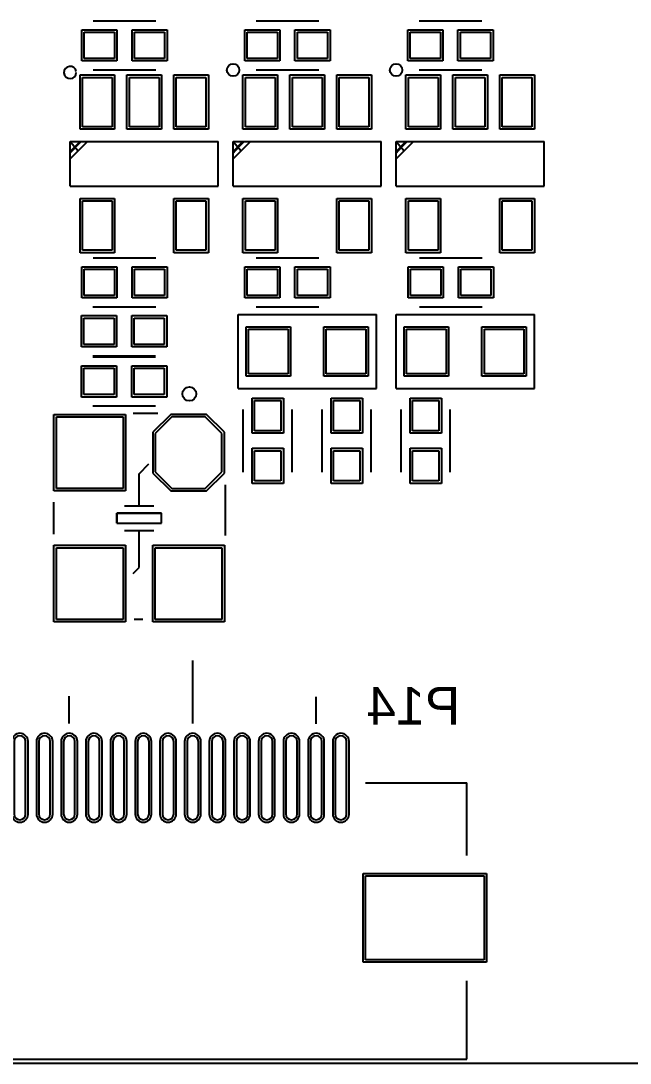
# Model space of a CAD drawing. Header units: inches. Extents: x -5 to 125, y -8 to 83.
# Drawn here: x 48.51 to 60.85, y 0 to 21.11 of the extents above; entities that cross this region are included whole.
import ezdxf

# ---------------------------------------------------------------- set-up
doc = ezdxf.new("R2010")
doc.units = ezdxf.units.IN
for name, color, linetype in [('Bottom Overlay', 54, 'Continuous'), ('Bottom Paste', 16, 'Continuous'), ('Bottom Solder', 6, 'Continuous'), ('Keep-Out Layer', 6, 'Continuous')]:
    doc.layers.add(name, color=color, linetype=linetype)
doc.styles.add('Arial', font='', dxfattribs={"height": 0.2})
doc.styles.get('Arial').set_extended_font_data('Arial')

# ---------------------------------------------------------------- blocks, each defined once
blk = doc.blocks.new('C________3225_B_81')
at = {"layer": 'Bottom Overlay'}
for p, q in [((0.35, 1.75), (-0.675, 1.75)), ((0.1, 0.45), (-0.1, 0.45)), ((-0.1, -0.45), (-0.1, 0.45)), ((0.1, 0.45), (-0.1, 0.45)), ((-0.1, 0.45), (-0.1, -0.45)), ((0.1, -0.45), (0.1, 0.45)), ((0.1, -0.45), (0.1, 0.45)), ((-2.125, -0.125), (-2.125, 0.375)), ((-0.25, -0.3), (-0.25, 0.3)), ((0.25, -0.3), (0.25, 0.3)), ((-0.9, 0), (-1.098, 0.198)), ((2.045, -0.102), (2.045, 0.076)), ((-0.25, 0), (-0.9, 0)), ((1, 0), (0.25, 0)), ((1.124, -0.124), (1, 0)), ((0.1, -0.45), (-0.1, -0.45)), ((-0.1, -0.45), (0.1, -0.45)), ((0.325, -1.725), (-0.325, -1.725))]:
    blk.add_line(p, q, dxfattribs=at)
blk.add_circle((-2.515, 1.016), 0.141, dxfattribs=at)
at = {"layer": 'Bottom Paste'}
for p, q in [((-1.713, 1.675), (-2.05, 1.338)), ((-0.938, 1.675), (-1.713, 1.675)), ((-0.6, 1.338), (-0.938, 1.675)), ((0.6, 0.325), (0.6, 1.675)), ((0.6, 1.675), (2.05, 1.675)), ((2.05, 1.675), (2.05, 0.325)), ((-2.05, 1.338), (-2.05, 0.663)), ((-0.6, 0.663), (-0.6, 1.338)), ((-2.05, 0.663), (-1.713, 0.325)), ((-0.938, 0.325), (-0.6, 0.663)), ((-1.713, 0.325), (-0.938, 0.325)), ((2.05, 0.325), (0.6, 0.325)), ((-2.05, -1.675), (-2.05, -0.325)), ((-2.05, -0.325), (-0.6, -0.325)), ((-0.6, -0.325), (-0.6, -1.675)), ((0.6, -1.675), (0.6, -0.325)), ((0.6, -0.325), (2.05, -0.325)), ((2.05, -0.325), (2.05, -1.675)), ((-0.6, -1.675), (-2.05, -1.675)), ((2.05, -1.675), (0.6, -1.675))]:
    blk.add_line(p, q, dxfattribs=at)
at = {"layer": 'Bottom Solder'}
for p, q in [((-1.738, 1.725), (-2.1, 1.363)), ((-0.913, 1.725), (-1.738, 1.725)), ((-0.55, 1.363), (-0.913, 1.725)), ((0.55, 0.275), (0.55, 1.725)), ((0.55, 1.725), (2.1, 1.725)), ((2.1, 1.725), (2.1, 0.275)), ((-2.1, 1.363), (-2.1, 0.638)), ((-0.55, 0.638), (-0.55, 1.363)), ((-2.1, 0.638), (-1.738, 0.275)), ((-0.913, 0.275), (-0.55, 0.638)), ((-1.738, 0.275), (-0.913, 0.275)), ((2.1, 0.275), (0.55, 0.275)), ((-2.1, -1.725), (-2.1, -0.275)), ((-2.1, -0.275), (-0.55, -0.275)), ((-0.55, -0.275), (-0.55, -1.725)), ((0.55, -1.725), (0.55, -0.275)), ((0.55, -0.275), (2.1, -0.275)), ((2.1, -0.275), (2.1, -1.725)), ((-0.55, -1.725), (-2.1, -1.725)), ((2.1, -1.725), (0.55, -1.725))]:
    blk.add_line(p, q, dxfattribs=at)
blk = doc.blocks.new('SOT_235_B_90')
at = {"layer": 'Bottom Overlay'}
for p, q in [((0.45, 1.5), (-0.45, 1.5)), ((-0.45, -1.5), (-0.45, 1.5)), ((0.45, -1.5), (0.45, 1.5)), ((-0.1, -1.5), (-0.45, -1.15)), ((-0.225, -1.5), (-0.45, -1.275)), ((-0.45, -1.5), (-0.45, -1.275)), ((-0.225, -1.5), (-0.45, -1.3)), ((-0.25, -1.5), (-0.45, -1.3)), ((-0.45, -1.5), (-0.265, -1.335)), ((0.45, -1.5), (-0.45, -1.5)), ((-0.025, -1.5), (-0.1, -1.5))]:
    blk.add_line(p, q, dxfattribs=at)
blk.add_arc((-1.85, -1.5), 0.125, 99.4623, 90, dxfattribs=at)
at = {"layer": 'Bottom Paste'}
for p, q in [((-1.75, 0.65), (-1.75, 1.25)), ((-1.75, 1.25), (-0.75, 1.25)), ((-0.75, 1.25), (-0.75, 0.65)), ((0.75, 0.65), (0.75, 1.25)), ((0.75, 1.25), (1.75, 1.25)), ((1.75, 1.25), (1.75, 0.65)), ((-0.75, 0.65), (-1.75, 0.65)), ((1.75, 0.65), (0.75, 0.65)), ((-1.75, -0.3), (-1.75, 0.3)), ((-1.75, 0.3), (-0.75, 0.3)), ((-0.75, 0.3), (-0.75, -0.3)), ((-0.75, -0.3), (-1.75, -0.3)), ((-1.75, -1.25), (-1.75, -0.65)), ((-1.75, -0.65), (-0.75, -0.65)), ((-0.75, -0.65), (-0.75, -1.25)), ((0.75, -1.25), (0.75, -0.65)), ((0.75, -0.65), (1.75, -0.65)), ((1.75, -0.65), (1.75, -1.25)), ((-0.75, -1.25), (-1.75, -1.25)), ((1.75, -1.25), (0.75, -1.25))]:
    blk.add_line(p, q, dxfattribs=at)
at = {"layer": 'Bottom Solder'}
for p, q in [((-1.8, 0.6), (-1.8, 1.3)), ((-1.8, 1.3), (-0.7, 1.3)), ((-0.7, 1.3), (-0.7, 0.6)), ((0.7, 0.6), (0.7, 1.3)), ((0.7, 1.3), (1.8, 1.3)), ((1.8, 1.3), (1.8, 0.6)), ((-0.7, 0.6), (-1.8, 0.6)), ((1.8, 0.6), (0.7, 0.6)), ((-1.8, -0.35), (-1.8, 0.35)), ((-1.8, 0.35), (-0.7, 0.35)), ((-0.7, 0.35), (-0.7, -0.35)), ((-0.7, -0.35), (-1.8, -0.35)), ((-1.8, -1.3), (-1.8, -0.6)), ((-1.8, -0.6), (-0.7, -0.6)), ((-0.7, -0.6), (-0.7, -1.3)), ((0.7, -1.3), (0.7, -0.6)), ((0.7, -0.6), (1.8, -0.6)), ((1.8, -0.6), (1.8, -1.3)), ((-0.7, -1.3), (-1.8, -1.3)), ((1.8, -1.3), (0.7, -1.3))]:
    blk.add_line(p, q, dxfattribs=at)
blk = doc.blocks.new('SOT_235_B_91')
at = {"layer": 'Bottom Overlay'}
for p, q in [((0.45, 1.5), (-0.45, 1.5)), ((-0.45, -1.5), (-0.45, 1.5)), ((0.45, -1.5), (0.45, 1.5)), ((-0.1, -1.5), (-0.45, -1.15)), ((-0.225, -1.5), (-0.45, -1.275)), ((-0.45, -1.5), (-0.45, -1.275)), ((-0.225, -1.5), (-0.45, -1.3)), ((-0.25, -1.5), (-0.45, -1.3)), ((-0.45, -1.5), (-0.265, -1.335)), ((0.45, -1.5), (-0.45, -1.5)), ((-0.025, -1.5), (-0.1, -1.5))]:
    blk.add_line(p, q, dxfattribs=at)
blk.add_circle((-1.9, -1.5), 0.125, dxfattribs=at)
at = {"layer": 'Bottom Paste'}
for p, q in [((-1.75, 0.65), (-1.75, 1.25)), ((-1.75, 1.25), (-0.75, 1.25)), ((-0.75, 1.25), (-0.75, 0.65)), ((0.75, 0.65), (0.75, 1.25)), ((0.75, 1.25), (1.75, 1.25)), ((1.75, 1.25), (1.75, 0.65)), ((-0.75, 0.65), (-1.75, 0.65)), ((1.75, 0.65), (0.75, 0.65)), ((-1.75, -0.3), (-1.75, 0.3)), ((-1.75, 0.3), (-0.75, 0.3)), ((-0.75, 0.3), (-0.75, -0.3)), ((-0.75, -0.3), (-1.75, -0.3)), ((-1.75, -1.25), (-1.75, -0.65)), ((-1.75, -0.65), (-0.75, -0.65)), ((-0.75, -0.65), (-0.75, -1.25)), ((0.75, -1.25), (0.75, -0.65)), ((0.75, -0.65), (1.75, -0.65)), ((1.75, -0.65), (1.75, -1.25)), ((-0.75, -1.25), (-1.75, -1.25)), ((1.75, -1.25), (0.75, -1.25))]:
    blk.add_line(p, q, dxfattribs=at)
at = {"layer": 'Bottom Solder'}
for p, q in [((-1.8, 0.6), (-1.8, 1.3)), ((-1.8, 1.3), (-0.7, 1.3)), ((-0.7, 1.3), (-0.7, 0.6)), ((0.7, 0.6), (0.7, 1.3)), ((0.7, 1.3), (1.8, 1.3)), ((1.8, 1.3), (1.8, 0.6)), ((-0.7, 0.6), (-1.8, 0.6)), ((1.8, 0.6), (0.7, 0.6)), ((-1.8, -0.35), (-1.8, 0.35)), ((-1.8, 0.35), (-0.7, 0.35)), ((-0.7, 0.35), (-0.7, -0.35)), ((-0.7, -0.35), (-1.8, -0.35)), ((-1.8, -1.3), (-1.8, -0.6)), ((-1.8, -0.6), (-0.7, -0.6)), ((-0.7, -0.6), (-0.7, -1.3)), ((0.7, -1.3), (0.7, -0.6)), ((0.7, -0.6), (1.8, -0.6)), ((1.8, -0.6), (1.8, -1.3)), ((-0.7, -1.3), (-1.8, -1.3)), ((1.8, -1.3), (0.7, -1.3))]:
    blk.add_line(p, q, dxfattribs=at)
blk = doc.blocks.new('SOT_235_B_92')
at = {"layer": 'Bottom Overlay'}
for p, q in [((0.45, 1.5), (-0.45, 1.5)), ((-0.45, -1.5), (-0.45, 1.5)), ((0.45, -1.5), (0.45, 1.5)), ((-0.1, -1.5), (-0.45, -1.15)), ((-0.225, -1.5), (-0.45, -1.275)), ((-0.45, -1.5), (-0.45, -1.275)), ((-0.225, -1.5), (-0.45, -1.3)), ((-0.25, -1.5), (-0.45, -1.3)), ((-0.45, -1.5), (-0.265, -1.335)), ((0.45, -1.5), (-0.45, -1.5)), ((-0.025, -1.5), (-0.1, -1.5))]:
    blk.add_line(p, q, dxfattribs=at)
blk.add_circle((-1.9, -1.5), 0.125, dxfattribs=at)
at = {"layer": 'Bottom Paste'}
for p, q in [((-1.75, 0.65), (-1.75, 1.25)), ((-1.75, 1.25), (-0.75, 1.25)), ((-0.75, 1.25), (-0.75, 0.65)), ((0.75, 0.65), (0.75, 1.25)), ((0.75, 1.25), (1.75, 1.25)), ((1.75, 1.25), (1.75, 0.65)), ((-0.75, 0.65), (-1.75, 0.65)), ((1.75, 0.65), (0.75, 0.65)), ((-1.75, -0.3), (-1.75, 0.3)), ((-1.75, 0.3), (-0.75, 0.3)), ((-0.75, 0.3), (-0.75, -0.3)), ((-0.75, -0.3), (-1.75, -0.3)), ((-1.75, -1.25), (-1.75, -0.65)), ((-1.75, -0.65), (-0.75, -0.65)), ((-0.75, -0.65), (-0.75, -1.25)), ((0.75, -1.25), (0.75, -0.65)), ((0.75, -0.65), (1.75, -0.65)), ((1.75, -0.65), (1.75, -1.25)), ((-0.75, -1.25), (-1.75, -1.25)), ((1.75, -1.25), (0.75, -1.25))]:
    blk.add_line(p, q, dxfattribs=at)
at = {"layer": 'Bottom Solder'}
for p, q in [((-1.8, 0.6), (-1.8, 1.3)), ((-1.8, 1.3), (-0.7, 1.3)), ((-0.7, 1.3), (-0.7, 0.6)), ((0.7, 0.6), (0.7, 1.3)), ((0.7, 1.3), (1.8, 1.3)), ((1.8, 1.3), (1.8, 0.6)), ((-0.7, 0.6), (-1.8, 0.6)), ((1.8, 0.6), (0.7, 0.6)), ((-1.8, -0.35), (-1.8, 0.35)), ((-1.8, 0.35), (-0.7, 0.35)), ((-0.7, 0.35), (-0.7, -0.35)), ((-0.7, -0.35), (-1.8, -0.35)), ((-1.8, -1.3), (-1.8, -0.6)), ((-1.8, -0.6), (-0.7, -0.6)), ((-0.7, -0.6), (-0.7, -1.3)), ((0.7, -1.3), (0.7, -0.6)), ((0.7, -0.6), (1.8, -0.6)), ((1.8, -0.6), (1.8, -1.3)), ((-0.7, -1.3), (-1.8, -1.3)), ((1.8, -1.3), (0.7, -1.3))]:
    blk.add_line(p, q, dxfattribs=at)
blk = doc.blocks.new('FPC26___B_279')
at = {"layer": 'Bottom Overlay'}
for p, q in [((-8.8, 4.125), (-8.8, 2.54)), ((8.8, 4.125), (-8.8, 4.125)), ((8.8, 4.125), (8.8, 2.312)), ((-8.8, 0), (-8.8, -1.475)), ((8.8, -0.203), (8.8, -1.475)), ((-6.75, -1.475), (-8.8, -1.475)), ((8.8, -1.475), (6.75, -1.475)), ((-5.75, -2.665), (-5.75, -3.215)), ((-3.25, -2.675), (-3.25, -3.95)), ((-0.75, -2.675), (-0.75, -3.225)), ((1.75, -2.675), (1.75, -3.95)), ((4.25, -2.725), (4.25, -3.225)), ((6.25, -2.725), (5.75, -3.225)), ((6.75, -3.225), (6.25, -2.725)), ((6.75, -3.225), (5.75, -3.225))]:
    blk.add_line(p, q, dxfattribs=at)
at = {"layer": 'Bottom Paste'}
for p, q in [((-9.15, 0.412), (-9.15, 2.112)), ((-9.15, 2.112), (-6.75, 2.112)), ((-6.75, 2.112), (-6.75, 0.412)), ((6.75, 0.175), (6.75, 1.875)), ((6.75, 1.875), (9.15, 1.875)), ((9.15, 1.875), (9.15, 0.175)), ((-6.75, 0.412), (-9.15, 0.412)), ((9.15, 0.175), (6.75, 0.175)), ((-6.365, -0.84), (-6.365, -2.31)), ((-6.135, -2.31), (-6.135, -0.84)), ((-5.865, -0.84), (-5.865, -2.31)), ((-5.635, -2.31), (-5.635, -0.84)), ((-5.365, -0.84), (-5.365, -2.31)), ((-5.135, -2.31), (-5.135, -0.84)), ((-4.865, -0.84), (-4.865, -2.31)), ((-4.635, -2.31), (-4.635, -0.84)), ((-4.365, -0.84), (-4.365, -2.31)), ((-4.135, -2.31), (-4.135, -0.84)), ((-3.865, -0.84), (-3.865, -2.31)), ((-3.635, -2.31), (-3.635, -0.84)), ((-3.365, -0.84), (-3.365, -2.31)), ((-3.135, -2.31), (-3.135, -0.84)), ((-2.865, -0.84), (-2.865, -2.31)), ((-2.635, -2.31), (-2.635, -0.84)), ((-2.365, -0.84), (-2.365, -2.31)), ((-2.135, -2.31), (-2.135, -0.84)), ((-1.865, -0.84), (-1.865, -2.31)), ((-1.635, -2.31), (-1.635, -0.84)), ((-1.365, -0.84), (-1.365, -2.31)), ((-1.135, -2.31), (-1.135, -0.84)), ((-0.865, -0.84), (-0.865, -2.31)), ((-0.635, -2.31), (-0.635, -0.84)), ((-0.365, -0.84), (-0.365, -2.31)), ((-0.135, -2.31), (-0.135, -0.84)), ((0.135, -0.84), (0.135, -2.31)), ((0.365, -2.31), (0.365, -0.84)), ((0.635, -0.84), (0.635, -2.31)), ((0.865, -2.31), (0.865, -0.84)), ((1.135, -0.84), (1.135, -2.31)), ((1.365, -2.31), (1.365, -0.84)), ((1.635, -0.84), (1.635, -2.31)), ((1.865, -2.31), (1.865, -0.84)), ((2.135, -0.84), (2.135, -2.31)), ((2.365, -2.31), (2.365, -0.84)), ((2.635, -0.84), (2.635, -2.31)), ((2.865, -2.31), (2.865, -0.84)), ((3.135, -0.84), (3.135, -2.31)), ((3.365, -2.31), (3.365, -0.84)), ((3.635, -0.84), (3.635, -2.31)), ((3.865, -2.31), (3.865, -0.84)), ((4.135, -0.84), (4.135, -2.31)), ((4.365, -2.31), (4.365, -0.84)), ((4.635, -0.84), (4.635, -2.31)), ((4.865, -2.31), (4.865, -0.84)), ((5.135, -0.84), (5.135, -2.31)), ((5.365, -2.31), (5.365, -0.84)), ((5.635, -0.84), (5.635, -2.31)), ((5.865, -2.31), (5.865, -0.84)), ((6.135, -0.84), (6.135, -2.31)), ((6.365, -2.31), (6.365, -0.84))]:
    blk.add_line(p, q, dxfattribs=at)
for centre, start, end in [((-6.25, -0.84), 0, 180), ((-5.75, -0.84), 0, 180), ((-5.25, -0.84), 0, 180), ((-4.75, -0.84), 0, 180), ((-4.25, -0.84), 0, 180), ((-3.75, -0.84), 0, 180), ((-3.25, -0.84), 0, 180), ((-2.75, -0.84), 0, 180), ((-2.25, -0.84), 0, 180), ((-1.75, -0.84), 0, 180), ((-1.25, -0.84), 0, 180), ((-0.75, -0.84), 0, 180), ((-0.25, -0.84), 0, 180), ((0.25, -0.84), 0, 180), ((0.75, -0.84), 0, 180), ((1.25, -0.84), 0, 180), ((1.75, -0.84), 0, 180), ((2.25, -0.84), 0, 180), ((2.75, -0.84), 0, 180), ((3.25, -0.84), 0, 180), ((3.75, -0.84), 0, 180), ((4.25, -0.84), 0, 180), ((4.75, -0.84), 0, 180), ((5.25, -0.84), 0, 180), ((5.75, -0.84), 0, 180), ((6.25, -0.84), 0, 180), ((-6.25, -2.31), 180, 0), ((-5.75, -2.31), 180, 0), ((-5.25, -2.31), 180, 0), ((-4.75, -2.31), 180, 0), ((-4.25, -2.31), 180, 0), ((-3.75, -2.31), 180, 0), ((-3.25, -2.31), 180, 0), ((-2.75, -2.31), 180, 0), ((-2.25, -2.31), 180, 0), ((-1.75, -2.31), 180, 0), ((-1.25, -2.31), 180, 0), ((-0.75, -2.31), 180, 0), ((-0.25, -2.31), 180, 0), ((0.25, -2.31), 180, 0), ((0.75, -2.31), 180, 0), ((1.25, -2.31), 180, 0), ((1.75, -2.31), 180, 0), ((2.25, -2.31), 180, 0), ((2.75, -2.31), 180, 0), ((3.25, -2.31), 180, 0), ((3.75, -2.31), 180, 0), ((4.25, -2.31), 180, 0), ((4.75, -2.31), 180, 0), ((5.25, -2.31), 180, 0), ((5.75, -2.31), 180, 0), ((6.25, -2.31), 180, 0)]:
    blk.add_arc(centre, 0.115, start, end, dxfattribs=at)
at = {"layer": 'Bottom Solder'}
for p, q in [((-9.2, 0.362), (-9.2, 2.162)), ((-9.2, 2.162), (-6.7, 2.162)), ((-6.7, 2.162), (-6.7, 0.362)), ((6.7, 0.125), (6.7, 1.925)), ((6.7, 1.925), (9.2, 1.925)), ((9.2, 1.925), (9.2, 0.125)), ((-6.7, 0.362), (-9.2, 0.362)), ((9.2, 0.125), (6.7, 0.125)), ((-6.415, -0.84), (-6.415, -2.31)), ((-6.085, -2.31), (-6.085, -0.84)), ((-5.915, -0.84), (-5.915, -2.31)), ((-5.585, -2.31), (-5.585, -0.84)), ((-5.415, -0.84), (-5.415, -2.31)), ((-5.085, -2.31), (-5.085, -0.84)), ((-4.915, -0.84), (-4.915, -2.31)), ((-4.585, -2.31), (-4.585, -0.84)), ((-4.415, -0.84), (-4.415, -2.31)), ((-4.085, -2.31), (-4.085, -0.84)), ((-3.915, -0.84), (-3.915, -2.31)), ((-3.585, -2.31), (-3.585, -0.84)), ((-3.415, -0.84), (-3.415, -2.31)), ((-3.085, -2.31), (-3.085, -0.84)), ((-2.915, -0.84), (-2.915, -2.31)), ((-2.585, -2.31), (-2.585, -0.84)), ((-2.415, -0.84), (-2.415, -2.31)), ((-2.085, -2.31), (-2.085, -0.84)), ((-1.915, -0.84), (-1.915, -2.31)), ((-1.585, -2.31), (-1.585, -0.84)), ((-1.415, -0.84), (-1.415, -2.31)), ((-1.085, -2.31), (-1.085, -0.84)), ((-0.915, -0.84), (-0.915, -2.31)), ((-0.585, -2.31), (-0.585, -0.84)), ((-0.415, -0.84), (-0.415, -2.31)), ((-0.085, -2.31), (-0.085, -0.84)), ((0.085, -0.84), (0.085, -2.31)), ((0.415, -2.31), (0.415, -0.84)), ((0.585, -0.84), (0.585, -2.31)), ((0.915, -2.31), (0.915, -0.84)), ((1.085, -0.84), (1.085, -2.31)), ((1.415, -2.31), (1.415, -0.84)), ((1.585, -0.84), (1.585, -2.31)), ((1.915, -2.31), (1.915, -0.84)), ((2.085, -0.84), (2.085, -2.31)), ((2.415, -2.31), (2.415, -0.84)), ((2.585, -0.84), (2.585, -2.31)), ((2.915, -2.31), (2.915, -0.84)), ((3.085, -0.84), (3.085, -2.31)), ((3.415, -2.31), (3.415, -0.84)), ((3.585, -0.84), (3.585, -2.31)), ((3.915, -2.31), (3.915, -0.84)), ((4.085, -0.84), (4.085, -2.31)), ((4.415, -2.31), (4.415, -0.84)), ((4.585, -0.84), (4.585, -2.31)), ((4.915, -2.31), (4.915, -0.84)), ((5.085, -0.84), (5.085, -2.31)), ((5.415, -2.31), (5.415, -0.84)), ((5.585, -0.84), (5.585, -2.31)), ((5.915, -2.31), (5.915, -0.84)), ((6.085, -0.84), (6.085, -2.31)), ((6.415, -2.31), (6.415, -0.84))]:
    blk.add_line(p, q, dxfattribs=at)
for centre, start, end in [((-6.25, -0.84), 0, 180), ((-5.75, -0.84), 0, 180), ((-5.25, -0.84), 0, 180), ((-4.75, -0.84), 0, 180), ((-4.25, -0.84), 0, 180), ((-3.75, -0.84), 0, 180), ((-3.25, -0.84), 0, 180), ((-2.75, -0.84), 0, 180), ((-2.25, -0.84), 0, 180), ((-1.75, -0.84), 0, 180), ((-1.25, -0.84), 0, 180), ((-0.75, -0.84), 0, 180), ((-0.25, -0.84), 0, 180), ((0.25, -0.84), 0, 180), ((0.75, -0.84), 0, 180), ((1.25, -0.84), 0, 180), ((1.75, -0.84), 0, 180), ((2.25, -0.84), 0, 180), ((2.75, -0.84), 0, 180), ((3.25, -0.84), 0, 180), ((3.75, -0.84), 0, 180), ((4.25, -0.84), 0, 180), ((4.75, -0.84), 0, 180), ((5.25, -0.84), 0, 180), ((5.75, -0.84), 0, 180), ((6.25, -0.84), 0, 180), ((-6.25, -2.31), 180, 0), ((-5.75, -2.31), 180, 0), ((-5.25, -2.31), 180, 0), ((-4.75, -2.31), 180, 0), ((-4.25, -2.31), 180, 0), ((-3.75, -2.31), 180, 0), ((-3.25, -2.31), 180, 0), ((-2.75, -2.31), 180, 0), ((-2.25, -2.31), 180, 0), ((-1.75, -2.31), 180, 0), ((-1.25, -2.31), 180, 0), ((-0.75, -2.31), 180, 0), ((-0.25, -2.31), 180, 0), ((0.25, -2.31), 180, 0), ((0.75, -2.31), 180, 0), ((1.25, -2.31), 180, 0), ((1.75, -2.31), 180, 0), ((2.25, -2.31), 180, 0), ((2.75, -2.31), 180, 0), ((3.25, -2.31), 180, 0), ((3.75, -2.31), 180, 0), ((4.25, -2.31), 180, 0), ((4.75, -2.31), 180, 0), ((5.25, -2.31), 180, 0), ((5.75, -2.31), 180, 0), ((6.25, -2.31), 180, 0)]:
    blk.add_arc(centre, 0.165, start, end, dxfattribs=at)
blk = doc.blocks.new('0603L_B_300')
at = {"layer": 'Bottom Overlay'}
for p, q in [((-1.4, -0.75), (-1.4, 0.75)), ((-1.4, 0.75), (0.4, 0.75)), ((0.4, 0.75), (1.4, 0.75)), ((1.4, -0.75), (1.4, 0.75)), ((-1.4, -0.75), (0.4, -0.75)), ((0.4, -0.75), (1.4, -0.75))]:
    blk.add_line(p, q, dxfattribs=at)
at = {"layer": 'Bottom Paste'}
for p, q in [((-1.187, -0.45), (-1.187, 0.45)), ((-1.187, 0.45), (-0.387, 0.45)), ((-0.387, 0.45), (-0.387, -0.45)), ((0.387, -0.45), (0.387, 0.45)), ((0.387, 0.45), (1.187, 0.45)), ((1.187, 0.45), (1.187, -0.45)), ((-0.387, -0.45), (-1.187, -0.45)), ((1.187, -0.45), (0.387, -0.45))]:
    blk.add_line(p, q, dxfattribs=at)
at = {"layer": 'Bottom Solder'}
for p, q in [((-1.237, -0.5), (-1.237, 0.5)), ((-1.237, 0.5), (-0.337, 0.5)), ((-0.337, 0.5), (-0.337, -0.5)), ((0.337, -0.5), (0.337, 0.5)), ((0.337, 0.5), (1.237, 0.5)), ((1.237, 0.5), (1.237, -0.5)), ((-0.337, -0.5), (-1.237, -0.5)), ((1.237, -0.5), (0.337, -0.5))]:
    blk.add_line(p, q, dxfattribs=at)
blk = doc.blocks.new('0603L_B_301')
at = {"layer": 'Bottom Overlay'}
for p, q in [((-1.4, 0.75), (-1.4, -0.75)), ((0.4, 0.75), (-1.4, 0.75)), ((1.4, 0.75), (0.4, 0.75)), ((1.4, 0.75), (1.4, -0.75)), ((0.4, -0.75), (-1.4, -0.75)), ((1.4, -0.75), (0.4, -0.75))]:
    blk.add_line(p, q, dxfattribs=at)
at = {"layer": 'Bottom Paste'}
for p, q in [((-1.187, -0.45), (-1.187, 0.45)), ((-1.187, 0.45), (-0.387, 0.45)), ((-0.387, 0.45), (-0.387, -0.45)), ((0.387, -0.45), (0.387, 0.45)), ((0.387, 0.45), (1.187, 0.45)), ((1.187, 0.45), (1.187, -0.45)), ((-0.387, -0.45), (-1.187, -0.45)), ((1.187, -0.45), (0.387, -0.45))]:
    blk.add_line(p, q, dxfattribs=at)
at = {"layer": 'Bottom Solder'}
for p, q in [((-1.237, -0.5), (-1.237, 0.5)), ((-1.237, 0.5), (-0.337, 0.5)), ((-0.337, 0.5), (-0.337, -0.5)), ((0.337, -0.5), (0.337, 0.5)), ((0.337, 0.5), (1.237, 0.5)), ((1.237, 0.5), (1.237, -0.5)), ((-0.337, -0.5), (-1.237, -0.5)), ((1.237, -0.5), (0.337, -0.5))]:
    blk.add_line(p, q, dxfattribs=at)
blk = doc.blocks.new('0402C_B_414')
at = {"layer": 'Bottom Overlay'}
for p, q in [((0.635, 0.495), (-0.635, 0.495)), ((0.635, -0.495), (-0.635, -0.495))]:
    blk.add_line(p, q, dxfattribs=at)
at = {"layer": 'Bottom Paste'}
for p, q in [((-0.813, -0.267), (-0.813, 0.267)), ((-0.813, 0.267), (-0.203, 0.267)), ((-0.203, 0.267), (-0.203, -0.267)), ((0.203, -0.267), (0.203, 0.267)), ((0.203, 0.267), (0.813, 0.267)), ((0.813, 0.267), (0.813, -0.267)), ((-0.203, -0.267), (-0.813, -0.267)), ((0.813, -0.267), (0.203, -0.267))]:
    blk.add_line(p, q, dxfattribs=at)
at = {"layer": 'Bottom Solder'}
for p, q in [((-0.863, -0.317), (-0.863, 0.317)), ((-0.863, 0.317), (-0.153, 0.317)), ((-0.153, 0.317), (-0.153, -0.317)), ((0.153, -0.317), (0.153, 0.317)), ((0.153, 0.317), (0.863, 0.317)), ((0.863, 0.317), (0.863, -0.317)), ((-0.153, -0.317), (-0.863, -0.317)), ((0.863, -0.317), (0.153, -0.317))]:
    blk.add_line(p, q, dxfattribs=at)
blk = doc.blocks.new('0402C_B_415')
at = {"layer": 'Bottom Overlay'}
for p, q in [((0.635, 0.495), (-0.635, 0.495)), ((0.635, -0.495), (-0.635, -0.495))]:
    blk.add_line(p, q, dxfattribs=at)
at = {"layer": 'Bottom Paste'}
for p, q in [((-0.813, -0.267), (-0.813, 0.267)), ((-0.813, 0.267), (-0.203, 0.267)), ((-0.203, 0.267), (-0.203, -0.267)), ((0.203, -0.267), (0.203, 0.267)), ((0.203, 0.267), (0.813, 0.267)), ((0.813, 0.267), (0.813, -0.267)), ((-0.203, -0.267), (-0.813, -0.267)), ((0.813, -0.267), (0.203, -0.267))]:
    blk.add_line(p, q, dxfattribs=at)
at = {"layer": 'Bottom Solder'}
for p, q in [((-0.863, -0.317), (-0.863, 0.317)), ((-0.863, 0.317), (-0.153, 0.317)), ((-0.153, 0.317), (-0.153, -0.317)), ((0.153, -0.317), (0.153, 0.317)), ((0.153, 0.317), (0.863, 0.317)), ((0.863, 0.317), (0.863, -0.317)), ((-0.153, -0.317), (-0.863, -0.317)), ((0.863, -0.317), (0.153, -0.317))]:
    blk.add_line(p, q, dxfattribs=at)
blk = doc.blocks.new('0402C_B_416')
at = {"layer": 'Bottom Overlay'}
for p, q in [((-0.635, 0.495), (0.635, 0.495)), ((-0.635, -0.495), (0.635, -0.495))]:
    blk.add_line(p, q, dxfattribs=at)
at = {"layer": 'Bottom Paste'}
for p, q in [((-0.813, -0.267), (-0.813, 0.267)), ((-0.813, 0.267), (-0.203, 0.267)), ((-0.203, 0.267), (-0.203, -0.267)), ((0.203, -0.267), (0.203, 0.267)), ((0.203, 0.267), (0.813, 0.267)), ((0.813, 0.267), (0.813, -0.267)), ((-0.203, -0.267), (-0.813, -0.267)), ((0.813, -0.267), (0.203, -0.267))]:
    blk.add_line(p, q, dxfattribs=at)
at = {"layer": 'Bottom Solder'}
for p, q in [((-0.863, -0.317), (-0.863, 0.317)), ((-0.863, 0.317), (-0.153, 0.317)), ((-0.153, 0.317), (-0.153, -0.317)), ((0.153, -0.317), (0.153, 0.317)), ((0.153, 0.317), (0.863, 0.317)), ((0.863, 0.317), (0.863, -0.317)), ((-0.153, -0.317), (-0.863, -0.317)), ((0.863, -0.317), (0.153, -0.317))]:
    blk.add_line(p, q, dxfattribs=at)
blk = doc.blocks.new('0402C_B_417')
at = {"layer": 'Bottom Overlay'}
for p, q in [((-0.635, 0.495), (0.635, 0.495)), ((-0.635, -0.495), (0.635, -0.495))]:
    blk.add_line(p, q, dxfattribs=at)
at = {"layer": 'Bottom Paste'}
for p, q in [((-0.813, -0.267), (-0.813, 0.267)), ((-0.813, 0.267), (-0.203, 0.267)), ((-0.203, 0.267), (-0.203, -0.267)), ((0.203, -0.267), (0.203, 0.267)), ((0.203, 0.267), (0.813, 0.267)), ((0.813, 0.267), (0.813, -0.267)), ((-0.203, -0.267), (-0.813, -0.267)), ((0.813, -0.267), (0.203, -0.267))]:
    blk.add_line(p, q, dxfattribs=at)
at = {"layer": 'Bottom Solder'}
for p, q in [((-0.863, -0.317), (-0.863, 0.317)), ((-0.863, 0.317), (-0.153, 0.317)), ((-0.153, 0.317), (-0.153, -0.317)), ((0.153, -0.317), (0.153, 0.317)), ((0.153, 0.317), (0.863, 0.317)), ((0.863, 0.317), (0.863, -0.317)), ((-0.153, -0.317), (-0.863, -0.317)), ((0.863, -0.317), (0.153, -0.317))]:
    blk.add_line(p, q, dxfattribs=at)
blk = doc.blocks.new('0402C_B_418')
at = {"layer": 'Bottom Overlay'}
for p, q in [((-0.635, 0.495), (0.635, 0.495)), ((-0.635, -0.495), (0.635, -0.495))]:
    blk.add_line(p, q, dxfattribs=at)
at = {"layer": 'Bottom Paste'}
for p, q in [((-0.813, -0.267), (-0.813, 0.267)), ((-0.813, 0.267), (-0.203, 0.267)), ((-0.203, 0.267), (-0.203, -0.267)), ((0.203, -0.267), (0.203, 0.267)), ((0.203, 0.267), (0.813, 0.267)), ((0.813, 0.267), (0.813, -0.267)), ((-0.203, -0.267), (-0.813, -0.267)), ((0.813, -0.267), (0.203, -0.267))]:
    blk.add_line(p, q, dxfattribs=at)
at = {"layer": 'Bottom Solder'}
for p, q in [((-0.863, -0.317), (-0.863, 0.317)), ((-0.863, 0.317), (-0.153, 0.317)), ((-0.153, 0.317), (-0.153, -0.317)), ((0.153, -0.317), (0.153, 0.317)), ((0.153, 0.317), (0.863, 0.317)), ((0.863, 0.317), (0.863, -0.317)), ((-0.153, -0.317), (-0.863, -0.317)), ((0.863, -0.317), (0.153, -0.317))]:
    blk.add_line(p, q, dxfattribs=at)
blk = doc.blocks.new('0402C_B_419')
at = {"layer": 'Bottom Overlay'}
for p, q in [((-0.635, 0.495), (0.635, 0.495)), ((-0.635, -0.495), (0.635, -0.495))]:
    blk.add_line(p, q, dxfattribs=at)
at = {"layer": 'Bottom Paste'}
for p, q in [((-0.813, -0.267), (-0.813, 0.267)), ((-0.813, 0.267), (-0.203, 0.267)), ((-0.203, 0.267), (-0.203, -0.267)), ((0.203, -0.267), (0.203, 0.267)), ((0.203, 0.267), (0.813, 0.267)), ((0.813, 0.267), (0.813, -0.267)), ((-0.203, -0.267), (-0.813, -0.267)), ((0.813, -0.267), (0.203, -0.267))]:
    blk.add_line(p, q, dxfattribs=at)
at = {"layer": 'Bottom Solder'}
for p, q in [((-0.863, -0.317), (-0.863, 0.317)), ((-0.863, 0.317), (-0.153, 0.317)), ((-0.153, 0.317), (-0.153, -0.317)), ((0.153, -0.317), (0.153, 0.317)), ((0.153, 0.317), (0.863, 0.317)), ((0.863, 0.317), (0.863, -0.317)), ((-0.153, -0.317), (-0.863, -0.317)), ((0.863, -0.317), (0.153, -0.317))]:
    blk.add_line(p, q, dxfattribs=at)
blk = doc.blocks.new('0402C_B_420')
at = {"layer": 'Bottom Overlay'}
for p, q in [((0.635, 0.495), (-0.635, 0.495)), ((0.635, -0.495), (-0.635, -0.495))]:
    blk.add_line(p, q, dxfattribs=at)
at = {"layer": 'Bottom Paste'}
for p, q in [((-0.813, -0.267), (-0.813, 0.267)), ((-0.813, 0.267), (-0.203, 0.267)), ((-0.203, 0.267), (-0.203, -0.267)), ((0.203, -0.267), (0.203, 0.267)), ((0.203, 0.267), (0.813, 0.267)), ((0.813, 0.267), (0.813, -0.267)), ((-0.203, -0.267), (-0.813, -0.267)), ((0.813, -0.267), (0.203, -0.267))]:
    blk.add_line(p, q, dxfattribs=at)
at = {"layer": 'Bottom Solder'}
for p, q in [((-0.863, -0.317), (-0.863, 0.317)), ((-0.863, 0.317), (-0.153, 0.317)), ((-0.153, 0.317), (-0.153, -0.317)), ((0.153, -0.317), (0.153, 0.317)), ((0.153, 0.317), (0.863, 0.317)), ((0.863, 0.317), (0.863, -0.317)), ((-0.153, -0.317), (-0.863, -0.317)), ((0.863, -0.317), (0.153, -0.317))]:
    blk.add_line(p, q, dxfattribs=at)
blk = doc.blocks.new('0402C_B_421')
at = {"layer": 'Bottom Overlay'}
for p, q in [((0.635, 0.495), (-0.635, 0.495)), ((0.635, -0.495), (-0.635, -0.495))]:
    blk.add_line(p, q, dxfattribs=at)
at = {"layer": 'Bottom Paste'}
for p, q in [((-0.813, -0.267), (-0.813, 0.267)), ((-0.813, 0.267), (-0.203, 0.267)), ((-0.203, 0.267), (-0.203, -0.267)), ((0.203, -0.267), (0.203, 0.267)), ((0.203, 0.267), (0.813, 0.267)), ((0.813, 0.267), (0.813, -0.267)), ((-0.203, -0.267), (-0.813, -0.267)), ((0.813, -0.267), (0.203, -0.267))]:
    blk.add_line(p, q, dxfattribs=at)
at = {"layer": 'Bottom Solder'}
for p, q in [((-0.863, -0.317), (-0.863, 0.317)), ((-0.863, 0.317), (-0.153, 0.317)), ((-0.153, 0.317), (-0.153, -0.317)), ((0.153, -0.317), (0.153, 0.317)), ((0.153, 0.317), (0.863, 0.317)), ((0.863, 0.317), (0.863, -0.317)), ((-0.153, -0.317), (-0.863, -0.317)), ((0.863, -0.317), (0.153, -0.317))]:
    blk.add_line(p, q, dxfattribs=at)
blk = doc.blocks.new('0402C_B_422')
at = {"layer": 'Bottom Overlay'}
for p, q in [((0.635, 0.495), (-0.635, 0.495)), ((0.635, -0.495), (-0.635, -0.495))]:
    blk.add_line(p, q, dxfattribs=at)
at = {"layer": 'Bottom Paste'}
for p, q in [((-0.813, -0.267), (-0.813, 0.267)), ((-0.813, 0.267), (-0.203, 0.267)), ((-0.203, 0.267), (-0.203, -0.267)), ((0.203, -0.267), (0.203, 0.267)), ((0.203, 0.267), (0.813, 0.267)), ((0.813, 0.267), (0.813, -0.267)), ((-0.203, -0.267), (-0.813, -0.267)), ((0.813, -0.267), (0.203, -0.267))]:
    blk.add_line(p, q, dxfattribs=at)
at = {"layer": 'Bottom Solder'}
for p, q in [((-0.863, -0.317), (-0.863, 0.317)), ((-0.863, 0.317), (-0.153, 0.317)), ((-0.153, 0.317), (-0.153, -0.317)), ((0.153, -0.317), (0.153, 0.317)), ((0.153, 0.317), (0.863, 0.317)), ((0.863, 0.317), (0.863, -0.317)), ((-0.153, -0.317), (-0.863, -0.317)), ((0.863, -0.317), (0.153, -0.317))]:
    blk.add_line(p, q, dxfattribs=at)
blk = doc.blocks.new('0402C_B_423')
at = {"layer": 'Bottom Overlay'}
for p, q in [((0.635, 0.495), (-0.635, 0.495)), ((0.635, -0.495), (-0.635, -0.495))]:
    blk.add_line(p, q, dxfattribs=at)
at = {"layer": 'Bottom Paste'}
for p, q in [((-0.813, -0.267), (-0.813, 0.267)), ((-0.813, 0.267), (-0.203, 0.267)), ((-0.203, 0.267), (-0.203, -0.267)), ((0.203, -0.267), (0.203, 0.267)), ((0.203, 0.267), (0.813, 0.267)), ((0.813, 0.267), (0.813, -0.267)), ((-0.203, -0.267), (-0.813, -0.267)), ((0.813, -0.267), (0.203, -0.267))]:
    blk.add_line(p, q, dxfattribs=at)
at = {"layer": 'Bottom Solder'}
for p, q in [((-0.863, -0.317), (-0.863, 0.317)), ((-0.863, 0.317), (-0.153, 0.317)), ((-0.153, 0.317), (-0.153, -0.317)), ((0.153, -0.317), (0.153, 0.317)), ((0.153, 0.317), (0.863, 0.317)), ((0.863, 0.317), (0.863, -0.317)), ((-0.153, -0.317), (-0.863, -0.317)), ((0.863, -0.317), (0.153, -0.317))]:
    blk.add_line(p, q, dxfattribs=at)
blk = doc.blocks.new('0402C_B_426')
at = {"layer": 'Bottom Overlay'}
for p, q in [((0.635, 0.495), (-0.635, 0.495)), ((0.635, -0.495), (-0.635, -0.495))]:
    blk.add_line(p, q, dxfattribs=at)
at = {"layer": 'Bottom Paste'}
for p, q in [((-0.813, -0.267), (-0.813, 0.267)), ((-0.813, 0.267), (-0.203, 0.267)), ((-0.203, 0.267), (-0.203, -0.267)), ((0.203, -0.267), (0.203, 0.267)), ((0.203, 0.267), (0.813, 0.267)), ((0.813, 0.267), (0.813, -0.267)), ((-0.203, -0.267), (-0.813, -0.267)), ((0.813, -0.267), (0.203, -0.267))]:
    blk.add_line(p, q, dxfattribs=at)
at = {"layer": 'Bottom Solder'}
for p, q in [((-0.863, -0.317), (-0.863, 0.317)), ((-0.863, 0.317), (-0.153, 0.317)), ((-0.153, 0.317), (-0.153, -0.317)), ((0.153, -0.317), (0.153, 0.317)), ((0.153, 0.317), (0.863, 0.317)), ((0.863, 0.317), (0.863, -0.317)), ((-0.153, -0.317), (-0.863, -0.317)), ((0.863, -0.317), (0.153, -0.317))]:
    blk.add_line(p, q, dxfattribs=at)

msp = doc.modelspace()

# ---------------------------------------------------------------- linework, layer by layer
at = {"layer": 'Keep-Out Layer'}
msp.add_line((3, 0), (117, 0), dxfattribs=at)

# ---------------------------------------------------------------- block references
for name, p, rotation in [('0402C_B_415', (50.609, 20.613), 180), ('0402C_B_421', (53.909, 20.613), 180), ('0402C_B_423', (57.209, 20.613), 180), ('SOT_235_B_90', (51.009, 18.213), 270), ('SOT_235_B_91', (54.309, 18.213), 270), ('SOT_235_B_92', (57.609, 18.213), 270), ('0402C_B_414', (50.609, 15.813), 180), ('0402C_B_422', (57.217, 15.813), 180), ('0402C_B_420', (50.602, 14.822), 180), ('0603L_B_301', (54.309, 14.413), 180), ('0402C_B_426', (50.602, 13.806), 180), ('C________3225_B_81', (50.907, 11.038), 270), ('0402C_B_416', (53.509, 12.605), 90), ('0402C_B_418', (55.109, 12.605), 90), ('0402C_B_417', (56.709, 12.605), 90), ('FPC26___B_279', (48.741, 4.205), 180)]:
    msp.add_blockref(name, p, dxfattribs=dict(rotation=rotation))
for name, p in [('0402C_B_419', (53.909, 15.813)), ('0603L_B_300', (57.509, 14.413))]:
    msp.add_blockref(name, p)

# ---------------------------------------------------------------- texts
at = {"layer": 'Bottom Overlay', "style": 'Arial', "text_generation_flag": 2}
msp.add_text('P14', height=0.762, dxfattribs=at).set_placement((57.406, 6.858))

doc.saveas('drawing.dxf')
